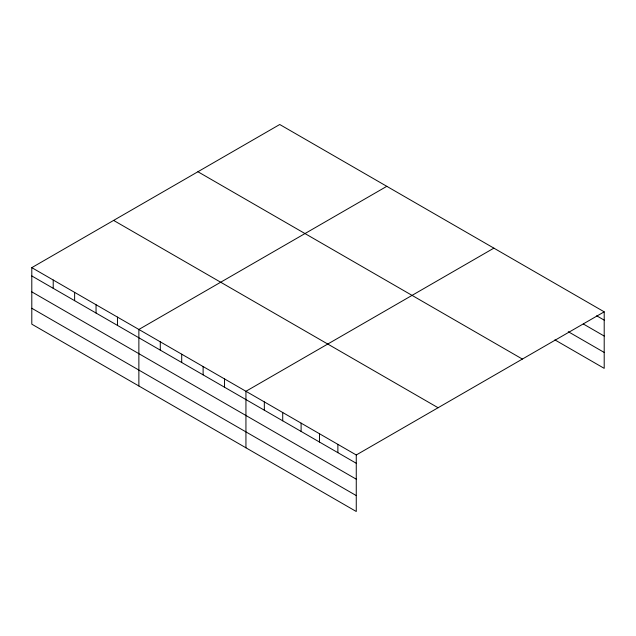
<?xml version="1.0" encoding="UTF-8"?>
<svg xmlns="http://www.w3.org/2000/svg" width="636" height="636" viewBox="0 0 636 636"><rect width="100%" height="100%" fill="white"/><g stroke="black" fill="none" stroke-linecap="round" stroke-linejoin="round"><path stroke-width="0.95" d="M31.8 267.645L356.263 454.978L356.263 511.495L31.8 324.169L31.8 267.645L279.737 124.505L604.2 311.831L604.2 368.355L554.894 339.886M386.807 186.324L138.871 329.464L138.871 385.988M493.886 248.135L245.941 391.283L245.941 447.808M356.263 454.978L604.2 311.831M596.679 315.79L604.2 320.131M583.307 323.978L604.2 336.046M568.266 331.69L604.2 352.439M197.915 171.744L522.379 359.07M113.621 220.414L438.085 407.74M31.8 275.952L356.263 463.278M31.8 291.86L356.263 479.186M31.8 308.261L356.263 495.587M337.875 444.357L337.875 452.665M319.487 433.744L319.487 442.044M301.106 423.131L301.106 431.431M282.718 412.518L282.718 420.817M264.33 401.896L264.33 410.204M224.532 378.921L224.532 387.221M203.115 366.559L203.115 374.858M181.705 354.196L181.705 362.496M160.288 341.826L160.288 350.134M117.461 317.102L117.461 325.401M96.044 304.739L96.044 313.039M74.627 292.377L74.627 300.677M53.217 280.015L53.217 288.315"/></g></svg>
